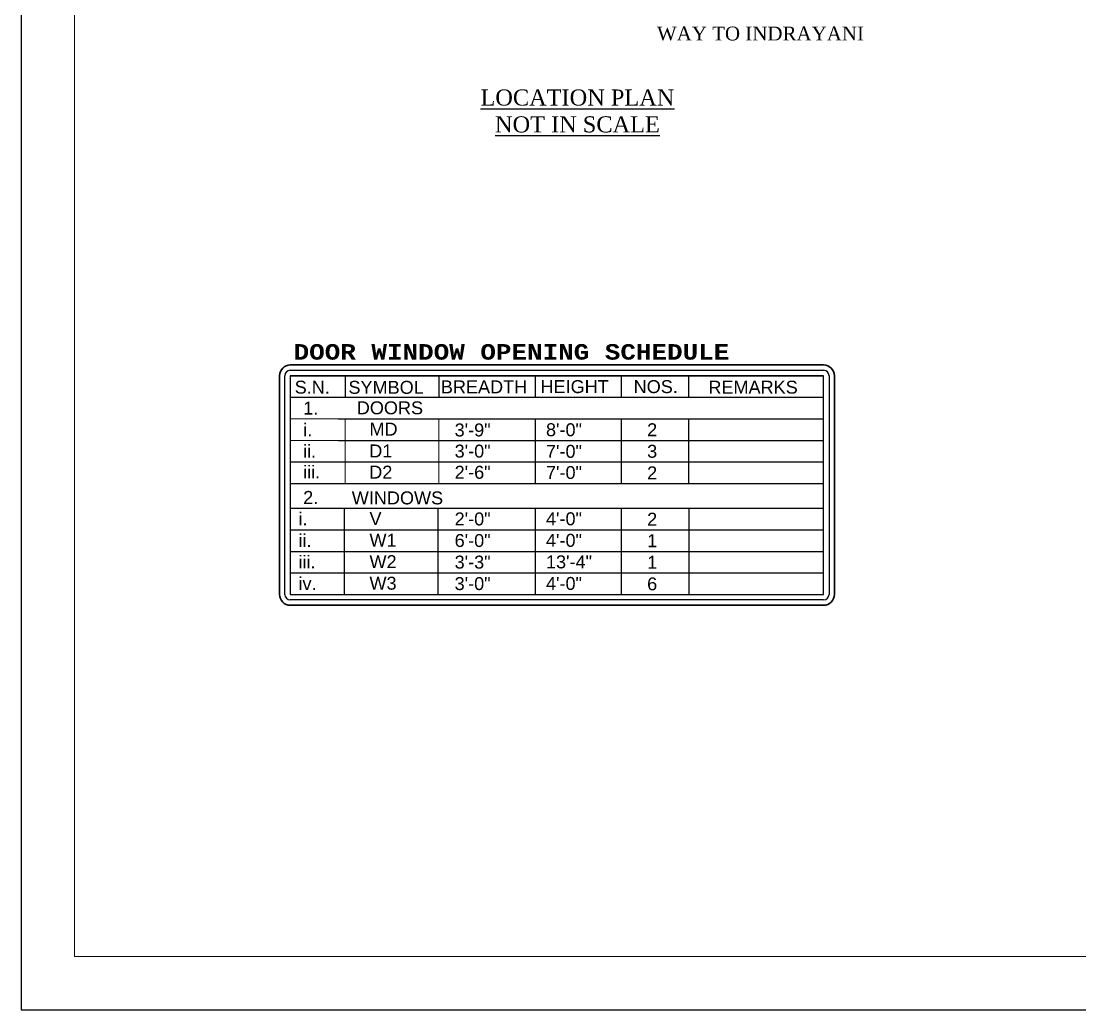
# Model space of a CAD drawing. Header units: inches. Extents: x 2449 to 13692, y -3765 to -1517.
# Drawn here: x 4249 to 5169, y -3765 to -2905 of the extents above; entities that cross this region are included whole.
import ezdxf

# ---------------------------------------------------------------- set-up
doc = ezdxf.new("R2010")
doc.units = ezdxf.units.IN
doc.header["$LTSCALE"] = 0.5
doc.header["$MEASUREMENT"] = 0
for name, color, linetype, lineweight in [('BOUNDARY', 210, 'Continuous', 35), ('ELE1', 3, 'Continuous', 9), ('TEXT', 220, 'Continuous', 9)]:
    doc.layers.add(name, color=color, linetype=linetype, lineweight=lineweight)
doc.styles.add('arial', font='arial.ttf')
doc.styles.add('COURIER', font='courbd.ttf')
doc.styles.get("Standard").update_dxf_attribs({"font": 'arial.ttf'})

msp = doc.modelspace()

# ---------------------------------------------------------------- linework, layer by layer
for p, q in [((4482.73, -3208.53), (4946.43, -3208.53)), ((4478.04, -3403.49), (4478.04, -3213.22)), ((4946.43, -3213.22), (4482.73, -3213.22)), ((4482.73, -3213.22), (4482.73, -3403.49)), ((4482.73, -3213.22), (4946.43, -3213.22)), ((4482.73, -3213.22), (4482.73, -3403.49)), ((4530.45, -3213.22), (4530.45, -3232.19)), ((4612, -3213.22), (4612, -3231.97)), ((4695.67, -3213.22), (4695.67, -3231.97)), ((4770.7, -3231.97), (4770.7, -3213.22)), ((4829.27, -3231.97), (4829.27, -3213.22)), ((4946.43, -3403.49), (4946.43, -3213.22)), ((4946.43, -3309.74), (4946.43, -3213.22)), ((4951.11, -3213.22), (4951.11, -3403.49)), ((4482.73, -3231.97), (4946.43, -3231.97)), ((4524.38, -3250.72), (4946.43, -3250.72)), ((4695.67, -3250.72), (4695.67, -3306.97)), ((4770.7, -3306.97), (4770.7, -3250.72)), ((4829.27, -3306.97), (4829.27, -3250.72)), ((4524.38, -3269.47), (4946.43, -3269.47)), ((4482.73, -3288.22), (4946.43, -3288.22)), ((4482.73, -3306.97), (4946.43, -3306.97)), ((4482.73, -3328.48), (4946.43, -3328.48)), ((4482.73, -3328.48), (4946.43, -3328.48)), ((4529.88, -3403.49), (4529.88, -3328.48)), ((4611.23, -3403.49), (4611.23, -3328.48)), ((4696.04, -3403.49), (4696.04, -3328.48)), ((4770.7, -3403.49), (4770.7, -3328.48)), ((4829.59, -3403.49), (4829.59, -3328.48)), ((4482.73, -3347.24), (4946.43, -3347.24)), ((4482.73, -3365.99), (4946.43, -3365.99)), ((4482.73, -3384.74), (4946.43, -3384.74)), ((4482.73, -3403.49), (4946.43, -3403.49)), ((4482.73, -3403.49), (4946.43, -3403.49)), ((4482.73, -3403.49), (4946.43, -3403.49)), ((4482.73, -3403.49), (4946.43, -3403.49)), ((4482.73, -3403.49), (4946.43, -3403.49)), ((4946.43, -3408.18), (4482.73, -3408.18))]:
    msp.add_line(p, q)
for centre, start, end in [((4482.73, -3213.22), 90, 180), ((4946.43, -3213.22), 0, 90), ((4482.73, -3403.49), 180, 270), ((4946.43, -3403.49), 270, 0)]:
    msp.add_arc(centre, 4.69, start, end)
at = {"layer": 'BOUNDARY'}
for p, q in [((4482.73, -3203.84), (4946.43, -3203.84)), ((4473.36, -3403.49), (4473.36, -3213.22)), ((4955.8, -3213.22), (4955.8, -3403.49)), ((4946.43, -3412.86), (4482.73, -3412.86))]:
    msp.add_line(p, q, dxfattribs=at)
for centre, start, end in [((4482.73, -3213.22), 90, 180), ((4946.43, -3213.22), 0, 90), ((4482.73, -3403.49), 179.99824, 270), ((4946.43, -3403.49), 270, 0.00176)]:
    msp.add_arc(centre, 9.37, start, end, dxfattribs=at)
at = {"layer": 'Defpoints'}
msp.add_lwpolyline([(7426.34, -1516.83), (4248.74, -1516.83), (4248.74, -3764.8), (7426.34, -3764.8)], close=True, dxfattribs=at)
at = {"layer": 'ELE1'}
msp.add_lwpolyline([(4295.06, -1563.15), (7380.02, -1563.15), (7380.02, -3718.48), (4295.06, -3718.48)], close=True, dxfattribs=at)
at = {"layer": 'TEXT'}
for p, q in [((4482.73, -3250.72), (4524.38, -3250.72)), ((4530.45, -3250.72), (4530.45, -3306.97)), ((4612, -3250.72), (4612, -3306.97)), ((4482.73, -3269.47), (4524.38, -3269.47)), ((4482.73, -3288.22), (4524.38, -3288.22))]:
    msp.add_line(p, q, dxfattribs=at)

# ---------------------------------------------------------------- texts
at = {"style": 'COURIER'}
msp.add_text('DOOR WINDOW OPENING SCHEDULE', height=13.5, dxfattribs=at).set_placement((4485.61, -3199.24))
at = {"insert": (4732.37, -2964.24), "char_height": 14, "attachment_point": 2}
msp.add_mtext_dynamic_manual_height_columns('{\\fTimes New Roman|b0|i0|c0|p18;\\LLOCATION PLAN \\PNOT IN SCALE}', width=359.7895, gutter_width=50, heights=[0], dxfattribs=at)
at = {"layer": 'TEXT', "style": 'arial'}
for s, p in [('S.N.', (4486.55, -3228.79)), ('SYMBOL', (4533.27, -3228.96)), ('BREADTH', (4613.62, -3228.53)), ('HEIGHT', (4700.25, -3228.34)), ('NOS.', (4781.25, -3228.34)), ('REMARKS', (4846.22, -3228.82)), ('1.', (4493.94, -3246.97)), ('DOORS', (4540.54, -3246.77)), ('i.', (4493.93, -3265.98)), ('MD', (4551.57, -3265.34)), ('3\'-9"', (4625.6, -3266.03)), ('8\'-0"', (4705.03, -3265.85)), ('2', (4792.98, -3265.85)), ('ii.', (4493.83, -3284.47)), ('D1', (4551.37, -3284.28)), ('3\'-0"', (4625.6, -3284.41)), ('7\'-0"', (4705.03, -3284.6)), ('3', (4792.98, -3284.6)), ('iii.', (4493.83, -3302.62)), ('D2', (4551.37, -3302.72)), ('2\'-6"', (4625.6, -3302.85)), ('7\'-0"', (4705.03, -3303.04)), ('2', (4792.98, -3303.35)), ('2.', (4493.94, -3324.73)), ('WINDOWS', (4536.18, -3325.14)), ('i.', (4489.83, -3343.39)), ('V', (4551.57, -3343.1)), ('4\'-0"', (4705.03, -3343.27)), ('2\'-0"', (4625.6, -3343.44)), ('2', (4792.98, -3343.62)), ('ii.', (4489.83, -3362.14)), ('W1', (4551.57, -3361.86)), ('6\'-0"', (4625.6, -3362.2)), ('4\'-0"', (4705.03, -3362.03)), ('1', (4792.98, -3362.37)), ('iii.', (4489.83, -3380.89)), ('W2', (4551.57, -3380.61)), ('3\'-3"', (4625.6, -3380.95)), ('13\'-4"', (4705.03, -3380.78)), ('1', (4792.98, -3381.12)), ('iv.', (4489.83, -3399.64)), ('W3', (4551.57, -3399.34)), ('3\'-0"', (4625.6, -3399.68)), ('4\'-0"', (4705.03, -3399.53)), ('6', (4792.98, -3399.87))]:
    msp.add_text(s, height=11.25, dxfattribs=at).set_placement(p)
at = {"layer": 'TEXT', "color": 0, "insert": (4801.49, -2909.55), "char_height": 12.0538, "width": 273.6095, "attachment_point": 1}
msp.add_mtext('{\\fTimes New Roman|b0|i0|c0|p18;WAY TO INDRAYANI} ', dxfattribs=at)

doc.saveas('drawing.dxf')
